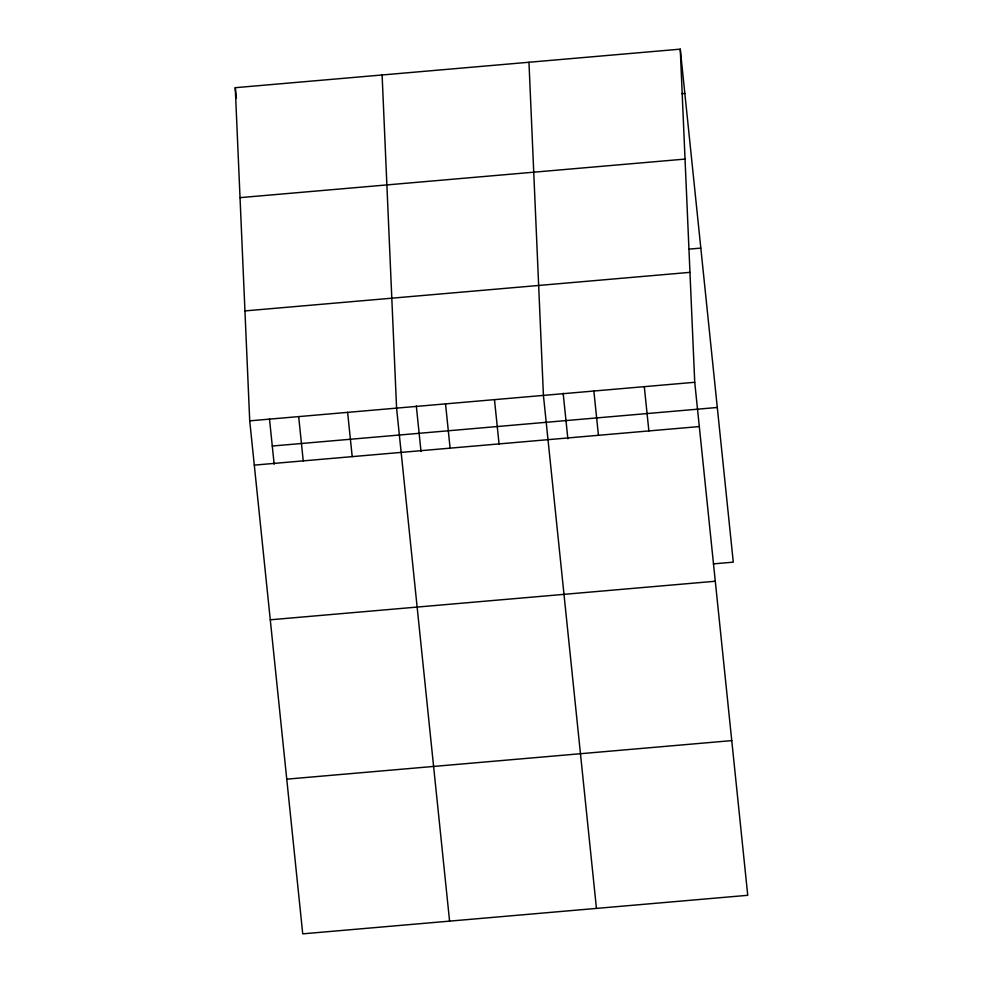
<?xml version="1.0" encoding="UTF-8"?>
<svg xmlns="http://www.w3.org/2000/svg" width="983" height="983" viewBox="0 0 983 983"><rect width="100%" height="100%" fill="white"/><g stroke="black" fill="none" stroke-linecap="round" stroke-linejoin="round"><path stroke-width="1.47" d="M680.261 49.15L694.735 382.289L747.744 895.304L302.739 933.85L249.719 420.847L235.256 87.696L680.261 49.15L733.281 562.153L713.412 563.873M681.784 93.68L684.844 93.422M240.024 197.644L685.04 159.086M688.591 249.166L700.818 248.109M244.951 310.911L689.955 272.352M249.719 420.847L694.735 382.289M272.279 446.024L717.295 407.478M254.302 465.119L699.306 426.561M270.288 619.794L715.292 581.248M286.753 779.163L731.757 740.617M644.295 386.663L648.878 430.935M593.867 391.025L598.438 435.297M563.161 393.261L567.867 438.774M596.448 908.403L543.427 395.399L528.965 62.261M494.474 399.639L499.057 443.911M445.532 403.878L450.103 448.15M416.313 405.979L421.019 451.504M449.587 921.132L396.579 408.117L382.104 74.978M347.626 412.356L352.197 456.628M298.672 416.608L303.243 460.867M235.256 87.696L236.362 98.386M269.465 418.709L274.159 464.222"/></g></svg>
